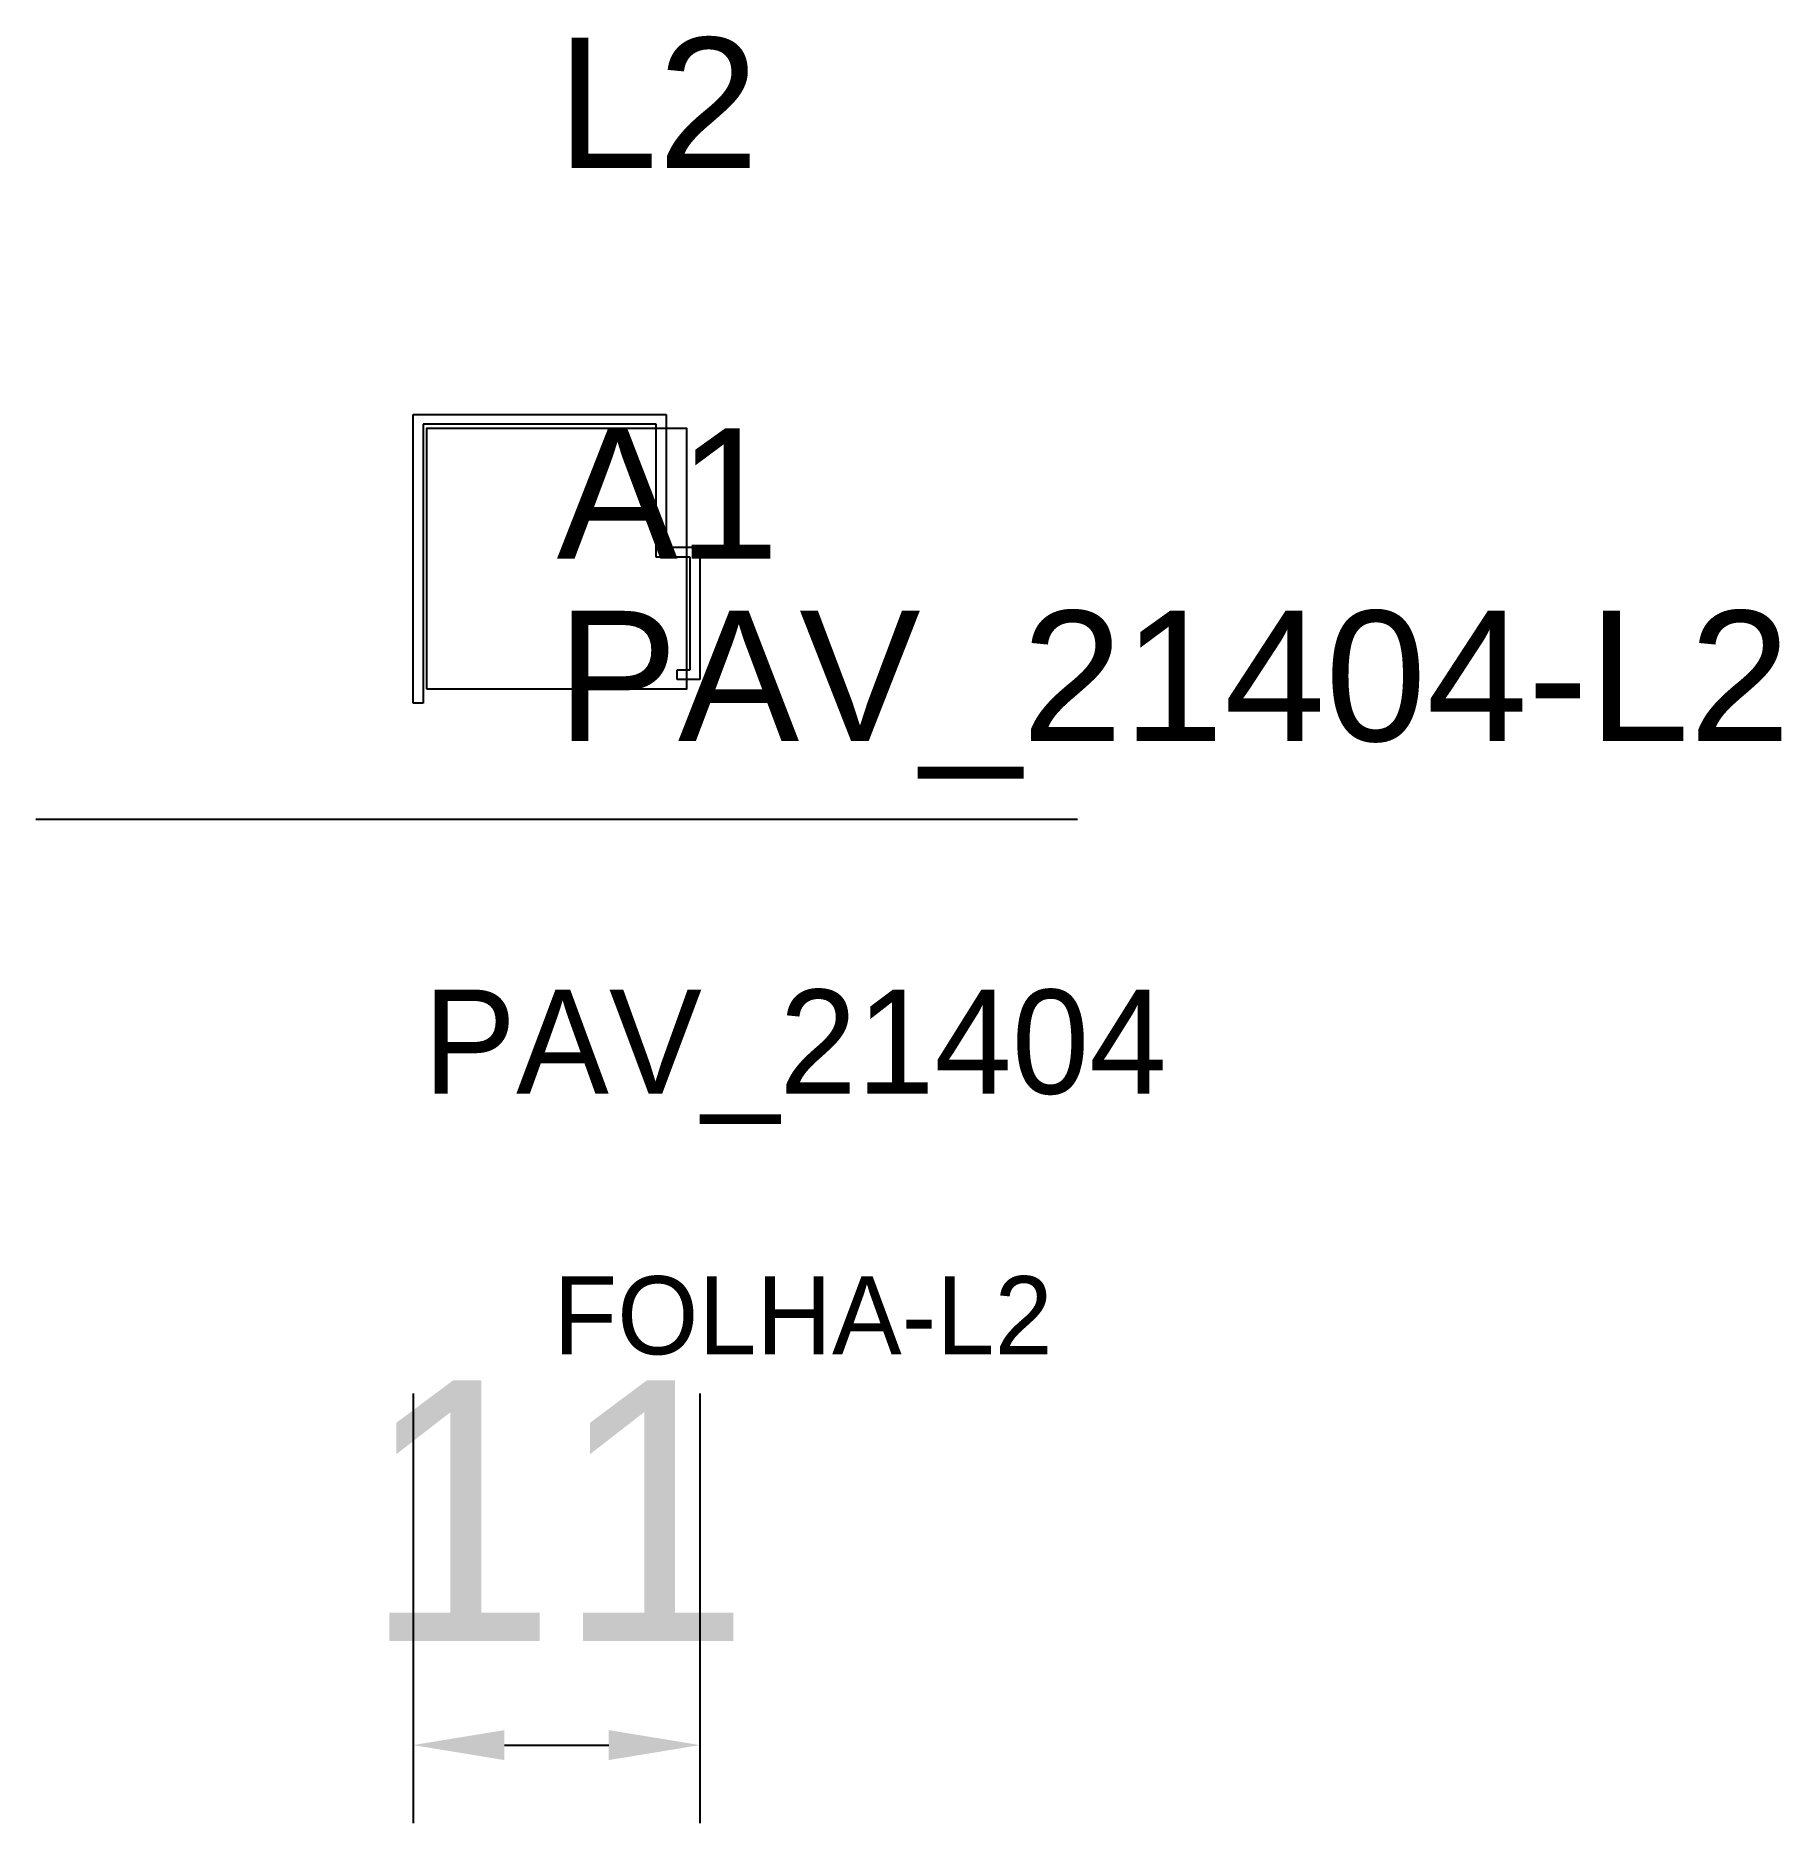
# Model space of a CAD drawing. Header units: metres. Extents: x 207.7 to 274.7, y 147.4 to 216.
import ezdxf

# ---------------------------------------------------------------- set-up
doc = ezdxf.new("R2010")
doc.units = ezdxf.units.M
for name, color, linetype in [('3', 3, 'CONTINUOUS'), ('AUX00', 7, 'CONTINUOUS'), ('COTA', 241, 'CONTINUOUS'), ('FOLHA', 255, 'CONTINUOUS'), ('Hachura', 251, 'CONTINUOUS'), ('NOMENCLATURA', 7, 'CONTINUOUS'), ('Nível', 160, 'CONTINUOUS'), ('Painéis', 200, 'CONTINUOUS'), ('Pilares', 5, 'CONTINUOUS'), ('SARR_2.2x7', 40, 'CONTINUOUS')]:
    doc.layers.add(name, color=color, linetype=linetype)
doc.styles.add('ARIAL', font='Arial.ttf')
doc.styles.add('STR_STANDARD', font='arial.ttf')
doc.dimstyles.new('EZ DXF', dxfattribs={"dimtxt": 10, "dimasz": 3.5, "dimexe": 3, "dimexo": 1.5, "dimgap": 1, "dimtad": 1, "dimdec": 1, "dimdsep": 46, "dimcen": 2.5, "dimazin": 3, "dimtfac": 1, "dimtmove": 0, "dimatfit": 3})

msp = doc.modelspace()

# ---------------------------------------------------------------- hatches: boundary and pattern name
at = {"layer": 'Hachura'}
h = msp.add_hatch(dxfattribs=at)
h.set_pattern_fill('ANSI31', scale=50)
h.paths.add_polyline_path([(222.58, 190.42), (222.2, 190.42), (222.2, 201.5), (231.91, 201.5), (231.91, 196.4), (233.21, 196.4), (233.21, 191.32), (232.33, 191.32), (232.33, 191.7), (232.83, 191.7), (232.83, 196.02), (231.53, 196.02), (231.53, 201.12), (222.58, 201.12)])
h = msp.add_hatch(dxfattribs=at)
h.set_pattern_fill('ANSI31', scale=50)
h.paths.add_polyline_path([(222.58, 190.42), (222.2, 190.42), (222.2, 201.5), (231.91, 201.5), (231.91, 196.4), (233.21, 196.4), (233.21, 191.32), (232.33, 191.32), (232.33, 191.7), (232.83, 191.7), (232.83, 196.02), (231.53, 196.02), (231.53, 201.12), (222.58, 201.12)])

# ---------------------------------------------------------------- linework, layer by layer
at = {"layer": 'Painéis', "color": 200}
for p, q in [((222.2, 190.42), (222.2, 201.5)), ((222.2, 201.5), (231.91, 201.5)), ((222.2, 190.42), (222.2, 201.5)), ((222.2, 201.5), (231.91, 201.5)), ((231.53, 201.12), (222.58, 201.12)), ((222.58, 201.12), (222.58, 190.42)), ((231.53, 201.12), (222.58, 201.12)), ((222.58, 201.12), (222.58, 190.42)), ((231.53, 196.02), (231.53, 201.12)), ((231.53, 196.02), (231.53, 201.12)), ((231.91, 201.5), (231.91, 196.4)), ((231.91, 201.5), (231.91, 196.4)), ((231.91, 196.4), (233.21, 196.4)), ((231.91, 196.4), (233.21, 196.4)), ((233.21, 196.4), (233.21, 191.32)), ((233.21, 196.4), (233.21, 191.32)), ((232.83, 196.02), (231.53, 196.02)), ((232.83, 196.02), (231.53, 196.02)), ((232.83, 191.7), (232.83, 196.02)), ((232.83, 191.7), (232.83, 196.02)), ((232.33, 191.32), (232.33, 191.7)), ((232.33, 191.7), (232.83, 191.7)), ((232.33, 191.32), (232.33, 191.7)), ((232.33, 191.7), (232.83, 191.7)), ((233.21, 191.32), (232.33, 191.32)), ((233.21, 191.32), (232.33, 191.32)), ((222.58, 190.42), (222.2, 190.42)), ((222.58, 190.42), (222.2, 190.42))]:
    msp.add_line(p, q, dxfattribs=at)
at = {"layer": 'Pilares'}
msp.add_lwpolyline([(222.705, 190.96), (232.705, 190.96), (232.705, 200.96), (222.705, 200.96)], close=True, dxfattribs=at)
msp.add_lwpolyline([(222.705, 190.96), (232.705, 190.96), (232.705, 200.96), (222.705, 200.96)], close=True, dxfattribs=at)
at = {"layer": 'SARR_2.2x7'}
msp.add_line((207.705, 185.96), (247.705, 185.96), dxfattribs=at)
msp.add_line((207.705, 185.96), (247.705, 185.96), dxfattribs=at)

# ---------------------------------------------------------------- texts
at = {"layer": '3', "style": 'STR_STANDARD'}
msp.add_text('A1', height=5, dxfattribs=at).set_placement((227.705, 195.96))
msp.add_text('A1', height=5, dxfattribs=at).set_placement((227.705, 195.96))
at = {"layer": 'AUX00', "style": 'STR_STANDARD'}
msp.add_text('PAV_21404-L2', height=5, dxfattribs=at).set_placement((227.705, 188.96))
msp.add_text('PAV_21404-L2', height=5, dxfattribs=at).set_placement((227.705, 188.96))
at = {"layer": 'FOLHA'}
msp.add_text('FOLHA-L2', height=3, dxfattribs=at).set_placement((227.58, 165.42))
msp.add_text('FOLHA-L2', height=3, dxfattribs=at).set_placement((227.58, 165.42))
at = {"layer": 'NOMENCLATURA', "insert": (227.705, 215.96), "char_height": 5, "attachment_point": 1, "style": 'ARIAL'}
msp.add_mtext('L2', dxfattribs=at)
msp.add_mtext('L2', dxfattribs=at)
at = {"layer": 'Nível'}
msp.add_text('PAV_21404', height=4, dxfattribs=at).set_placement((222.58, 175.42))
msp.add_text('PAV_21404', height=4, dxfattribs=at).set_placement((222.58, 175.42))

# ---------------------------------------------------------------- dimensions: what is measured, and where the dimension line sits
at = {"layer": 'COTA'}
msp.add_linear_dim(base=(222.2, 150.42), p1=(222.2, 165.42), p2=(233.21, 165.42), dimstyle='EZ DXF', dxfattribs=at).render()
msp.add_linear_dim(base=(222.2, 150.42), p1=(222.2, 165.42), p2=(233.21, 165.42), dimstyle='EZ DXF', dxfattribs=at).render()

doc.saveas('drawing.dxf')
